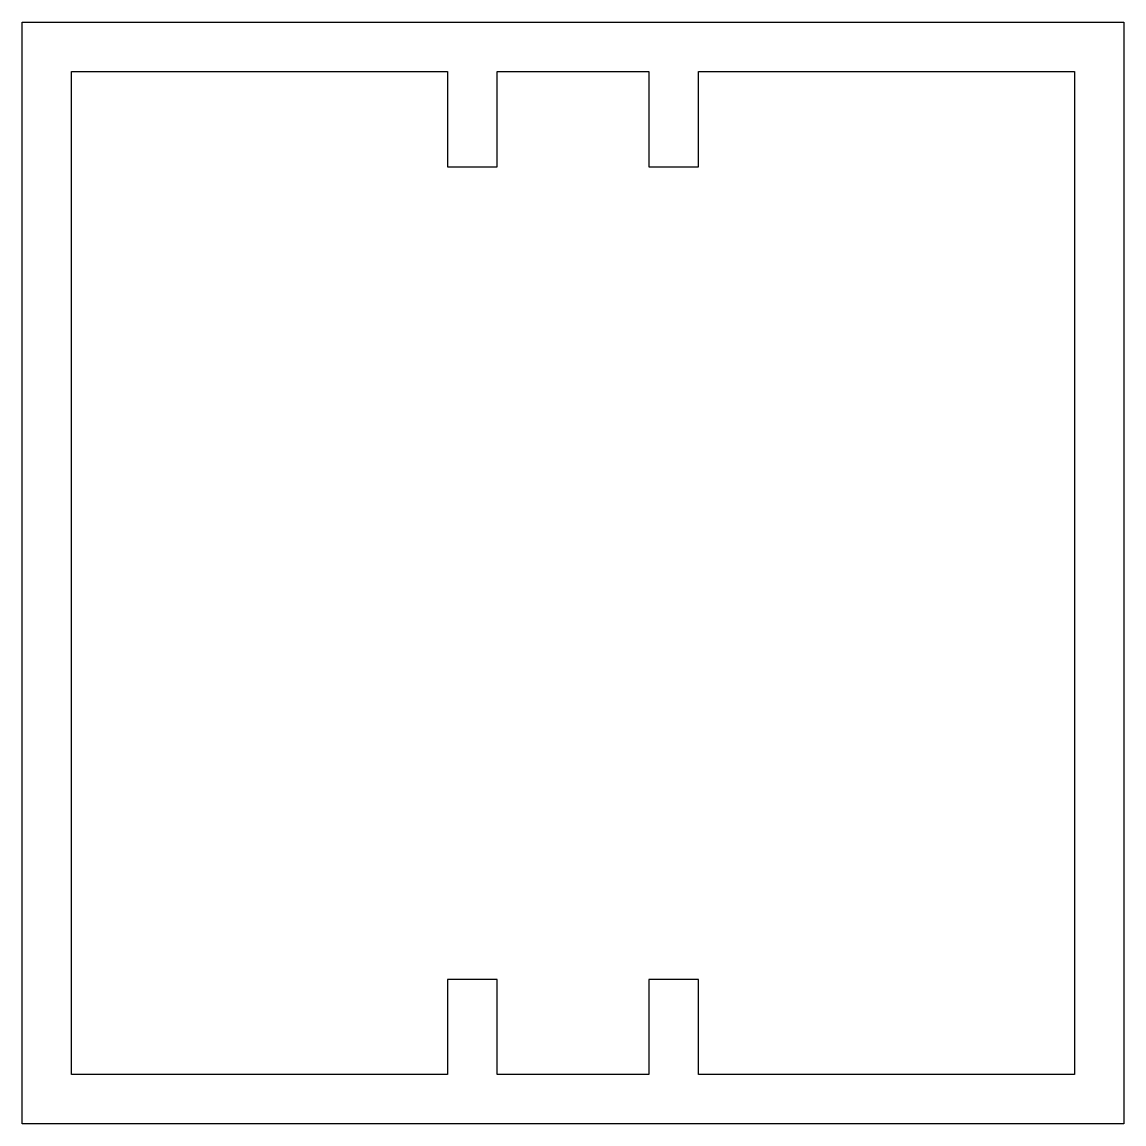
# Model space of a CAD drawing. Extents: x 133.5 to 173.5, y 196.5 to 236.5.
import ezdxf

# ---------------------------------------------------------------- set-up
doc = ezdxf.new("R2010")
doc.units = 0
doc.header["$LTSCALE"] = 15
doc.layers.get('0').update_dxf_attribs({"linetype": 'CONTINUOUS'})

msp = doc.modelspace()

# ---------------------------------------------------------------- linework, layer by layer
at = {"color": 0, "linetype": 'CONTINUOUS', "ltscale": 0.05}
for points in [[(173.502, 236.539), (173.502, 196.539), (133.502, 196.539), (133.502, 236.539)], [(171.702, 198.339), (158.052, 198.339), (158.052, 201.789), (156.252, 201.789), (156.252, 198.339), (150.752, 198.339), (150.752, 201.789), (148.952, 201.789), (148.952, 198.339), (135.302, 198.339), (135.302, 234.739), (148.952, 234.739), (148.952, 231.289), (150.752, 231.289), (150.752, 234.739), (156.252, 234.739), (156.252, 231.289), (158.052, 231.289), (158.052, 234.739), (171.702, 234.739)]]:
    msp.add_lwpolyline(points, close=True, dxfattribs=at)

doc.saveas('drawing.dxf')
